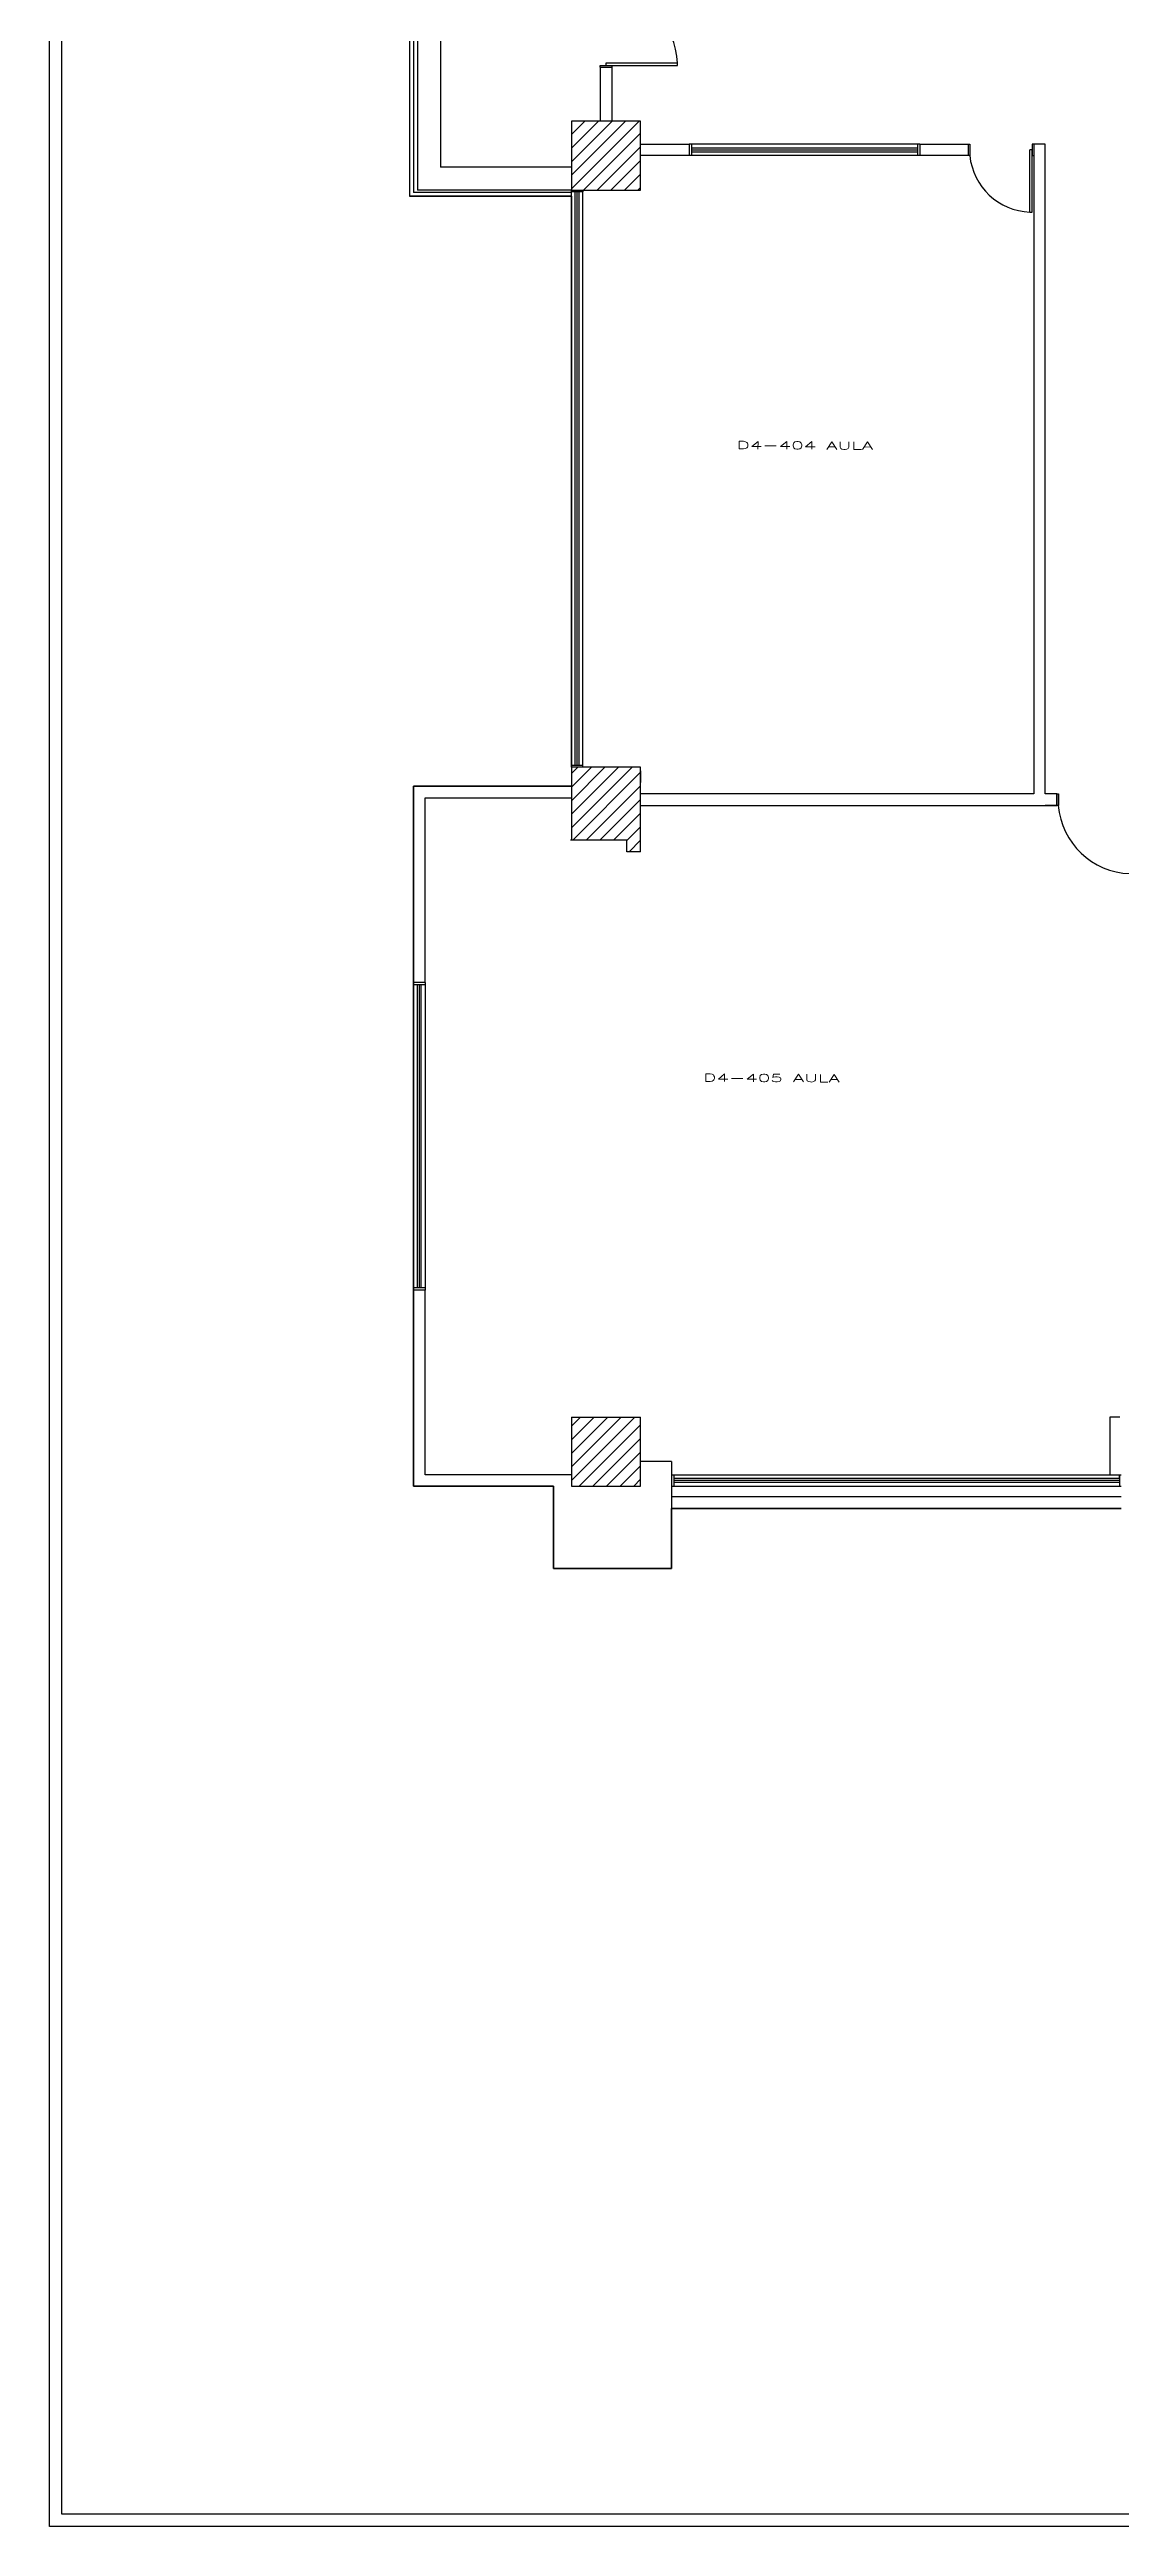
# Model space of a CAD drawing. Header units: metres. Extents: x 6495 to 6855, y 1254 to 1306.
# Drawn here: x 6780.39 to 6794.31, y 1255.23 to 1287.44 of the extents above; entities that cross this region are included whole.
import ezdxf

# ---------------------------------------------------------------- set-up
doc = ezdxf.new("R2010")
doc.units = ezdxf.units.M
doc.layers.add('0-Grises', color=252, linetype='Continuous')
doc.layers.add('0.Texto_Oficinas', color=7, linetype='Continuous', lineweight=20)
doc.styles.add('ROMANS', font='romans.shx')
pattern_1 = [(45, (6391.22466, 1040.28903), (-0.088388348, 0.088388348), [])]

msp = doc.modelspace()

# ---------------------------------------------------------------- hatches: boundary and pattern name
at = {"layer": '0-Grises'}
h = msp.add_hatch(dxfattribs=at)
h.set_pattern_fill('ANSI31', color=8, style=0)
h.set_pattern_definition(pattern_1)
h.paths.add_polyline_path([(6788.074, 1286.507), (6787.174, 1286.507), (6787.174, 1285.607), (6788.074, 1285.607)])
h = msp.add_hatch(dxfattribs=at)
h.set_pattern_fill('ANSI31', color=8, style=0)
h.set_pattern_definition(pattern_1)
h.paths.add_polyline_path([(6788.074, 1278.107), (6787.174, 1278.107), (6787.174, 1277.157), (6787.894, 1277.157), (6787.894, 1277.007), (6788.074, 1277.007)])
h = msp.add_hatch(dxfattribs=at)
h.set_pattern_fill('ANSI31', color=8, style=0)
h.set_pattern_definition(pattern_1)
h.paths.add_polyline_path([(6787.174, 1269.657), (6787.174, 1268.757), (6788.074, 1268.757), (6788.074, 1269.657)])

# ---------------------------------------------------------------- linework, layer by layer
for p, q in [((6785.072, 1290.801), (6785.072, 1286.53)), ((6785.174, 1290.707), (6785.174, 1285.607)), ((6785.474, 1290.407), (6785.474, 1285.907)), ((6785.122, 1289.751), (6785.122, 1285.578)), ((6787.549, 1287.227), (6787.699, 1287.227)), ((6787.549, 1287.207), (6787.549, 1287.227)), ((6787.549, 1287.207), (6787.699, 1287.207)), ((6787.549, 1287.207), (6787.549, 1286.507)), ((6788.554, 1287.257), (6787.624, 1287.257)), ((6787.624, 1287.257), (6787.624, 1287.227)), ((6787.624, 1287.227), (6788.554, 1287.227)), ((6787.699, 1287.227), (6787.699, 1287.207)), ((6787.699, 1287.207), (6787.699, 1286.507)), ((6788.554, 1287.227), (6788.554, 1287.257)), ((6785.072, 1286.53), (6785.072, 1285.53)), ((6788.074, 1286.507), (6787.174, 1286.507)), ((6787.174, 1286.507), (6787.174, 1285.607)), ((6788.074, 1285.607), (6788.074, 1286.507)), ((6787.174, 1285.907), (6785.474, 1285.907)), ((6788.074, 1286.207), (6788.704, 1286.207)), ((6788.074, 1285.907), (6788.074, 1286.057)), ((6788.704, 1286.057), (6788.074, 1286.057)), ((6788.704, 1286.207), (6788.704, 1286.057)), ((6791.704, 1286.207), (6788.704, 1286.207)), ((6788.704, 1286.207), (6788.704, 1286.057)), ((6791.704, 1286.057), (6788.704, 1286.057)), ((6788.734, 1286.207), (6788.734, 1286.057)), ((6788.734, 1286.157), (6791.674, 1286.157)), ((6788.734, 1286.132), (6791.674, 1286.132)), ((6788.734, 1286.107), (6791.674, 1286.107)), ((6791.674, 1286.207), (6791.674, 1286.057)), ((6791.704, 1286.207), (6791.704, 1286.057)), ((6791.704, 1286.207), (6792.334, 1286.207)), ((6791.704, 1286.207), (6791.704, 1286.057)), ((6791.704, 1286.207), (6791.704, 1286.057)), ((6792.334, 1286.057), (6791.704, 1286.057)), ((6792.334, 1286.207), (6792.354, 1286.207)), ((6792.334, 1286.207), (6792.334, 1286.057)), ((6792.354, 1286.057), (6792.334, 1286.057)), ((6792.354, 1286.207), (6792.354, 1286.057)), ((6793.164, 1286.132), (6793.134, 1286.132)), ((6793.134, 1285.322), (6793.134, 1286.132)), ((6793.164, 1286.207), (6793.164, 1286.057)), ((6793.184, 1286.207), (6793.164, 1286.207)), ((6793.164, 1285.322), (6793.164, 1286.132)), ((6793.164, 1286.057), (6793.184, 1286.057)), ((6793.184, 1286.207), (6793.184, 1277.757)), ((6793.334, 1286.207), (6793.184, 1286.207)), ((6793.334, 1277.757), (6793.334, 1286.207)), ((6786.122, 1285.578), (6785.122, 1285.578)), ((6787.174, 1285.607), (6785.174, 1285.607)), ((6787.174, 1285.578), (6786.122, 1285.578)), ((6787.174, 1278.107), (6787.174, 1285.607)), ((6787.174, 1285.607), (6788.074, 1285.607)), ((6787.174, 1285.607), (6787.174, 1285.587)), ((6787.324, 1285.587), (6787.174, 1285.587)), ((6787.224, 1278.127), (6787.224, 1285.587)), ((6787.249, 1278.127), (6787.249, 1285.587)), ((6787.274, 1278.127), (6787.274, 1285.587)), ((6787.324, 1278.107), (6787.324, 1285.607)), ((6787.324, 1285.607), (6787.324, 1285.587)), ((6787.174, 1285.53), (6785.072, 1285.53)), ((6793.134, 1285.322), (6793.164, 1285.322)), ((6785.124, 1277.857), (6787.174, 1277.857)), ((6785.124, 1275.307), (6785.124, 1277.857)), ((6787.174, 1278.107), (6787.174, 1278.127)), ((6787.324, 1278.127), (6787.174, 1278.127)), ((6788.074, 1278.107), (6787.174, 1278.107)), ((6787.174, 1278.107), (6787.174, 1277.157)), ((6787.324, 1278.107), (6787.324, 1278.127)), ((6788.074, 1277.007), (6788.074, 1278.107)), ((6788.074, 1278.057), (6788.074, 1277.907)), ((6785.274, 1277.707), (6787.174, 1277.707)), ((6785.274, 1275.307), (6785.274, 1277.707)), ((6793.184, 1277.757), (6788.074, 1277.757)), ((6788.074, 1277.607), (6793.484, 1277.607)), ((6793.484, 1277.757), (6793.334, 1277.757)), ((6793.484, 1277.607), (6793.334, 1277.607)), ((6793.484, 1277.757), (6793.504, 1277.757)), ((6793.484, 1277.607), (6793.484, 1277.757)), ((6793.484, 1277.757), (6793.484, 1277.607)), ((6793.504, 1277.607), (6793.484, 1277.607)), ((6793.504, 1277.757), (6793.504, 1277.607)), ((6787.894, 1277.157), (6787.164, 1277.157)), ((6787.894, 1277.007), (6787.894, 1277.157)), ((6788.074, 1277.007), (6787.894, 1277.007)), ((6785.124, 1271.307), (6785.124, 1275.307)), ((6785.274, 1275.307), (6785.124, 1275.307)), ((6785.274, 1275.277), (6785.124, 1275.277)), ((6785.174, 1271.337), (6785.174, 1275.277)), ((6785.199, 1271.337), (6785.199, 1275.277)), ((6785.224, 1271.337), (6785.224, 1275.277)), ((6785.274, 1275.307), (6785.274, 1271.307)), ((6785.274, 1271.337), (6785.124, 1271.337)), ((6785.274, 1271.307), (6785.124, 1271.307)), ((6785.124, 1268.757), (6785.124, 1271.307)), ((6785.274, 1268.907), (6785.274, 1271.307)), ((6787.174, 1269.657), (6787.174, 1268.757)), ((6787.174, 1269.657), (6788.074, 1269.657)), ((6788.074, 1268.757), (6788.074, 1269.657)), ((6794.214, 1269.657), (6794.174, 1269.657)), ((6794.174, 1269.657), (6794.174, 1268.907)), ((6794.304, 1269.657), (6794.214, 1269.657)), ((6787.174, 1268.907), (6785.274, 1268.907)), ((6788.474, 1269.077), (6788.074, 1269.077)), ((6788.474, 1269.077), (6788.474, 1267.687)), ((6788.474, 1268.907), (6794.319, 1268.907)), ((6788.504, 1268.907), (6788.504, 1268.757)), ((6794.299, 1268.857), (6788.504, 1268.857)), ((6794.299, 1268.832), (6788.504, 1268.832)), ((6794.299, 1268.857), (6794.299, 1268.907)), ((6794.299, 1268.907), (6794.299, 1268.757)), ((6786.944, 1268.757), (6785.124, 1268.757)), ((6786.944, 1267.687), (6786.944, 1268.757)), ((6787.174, 1268.757), (6788.074, 1268.757)), ((6788.474, 1268.757), (6794.319, 1268.757)), ((6794.319, 1268.617), (6788.474, 1268.617)), ((6794.299, 1268.807), (6788.504, 1268.807)), ((6794.319, 1268.467), (6788.474, 1268.467)), ((6788.474, 1267.687), (6786.944, 1267.687))]:
    msp.add_line(p, q, dxfattribs=at)
for points in [[(6780.391, 1306.451), (6854.891, 1306.451), (6854.891, 1255.232), (6780.391, 1255.232)], [(6780.551, 1306.291), (6848.213, 1306.291), (6848.213, 1255.392), (6780.551, 1255.392)]]:
    msp.add_lwpolyline(points, close=True, dxfattribs=at)
msp.add_lwpolyline([(6785.072, 1290.801), (6785.072, 1285.53), (6787.174, 1285.53), (6787.174, 1278.107), (6787.174, 1278.107), (6787.174, 1277.857), (6785.124, 1277.857), (6785.124, 1268.757), (6786.944, 1268.757), (6786.944, 1267.687), (6788.474, 1267.687), (6788.474, 1268.467), (6794.319, 1268.467)], dxfattribs=at)
for centre, radius, start, end in [((6787.624, 1287.227), 0.93, 1.8486, 90), ((6793.168, 1286.14), 0.819, 185.8047, 267.598), ((6794.468, 1277.689), 0.968, 184.8692, 267.9713)]:
    msp.add_arc(centre, radius, start, end, dxfattribs=at)

# ---------------------------------------------------------------- texts
at = {"layer": '0.Texto_Oficinas', "style": 'ROMANS', "width": 1.9}
for s, p in [('D4-404 AULA', (6789.323, 1282.243)), ('D4-405 AULA', (6788.889, 1274.019))]:
    msp.add_text(s, height=0.1, rotation=359.7353, dxfattribs=at).set_placement(p)

doc.saveas('drawing.dxf')
